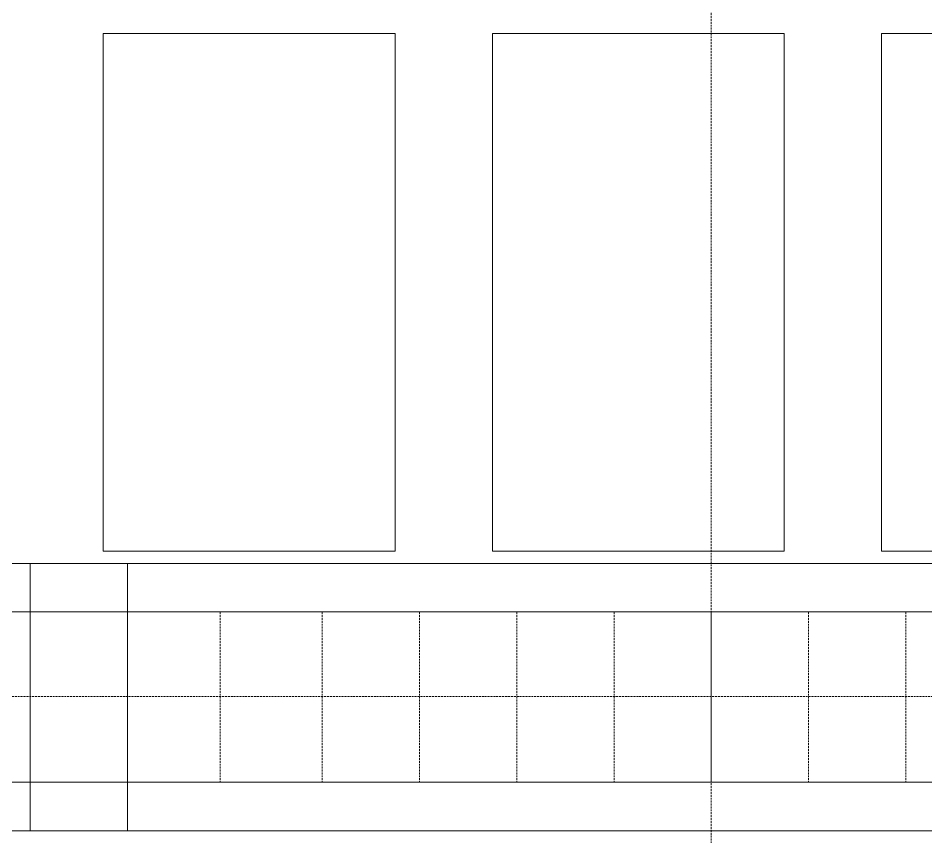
# Model space of a CAD drawing. Header units: millimetres. Extents: x -794326 to -715748, y -17796 to 22353.
# Drawn here: x -788295 to -787362, y 6968 to 7810 of the extents above; entities that cross this region are included whole.
import ezdxf

# ---------------------------------------------------------------- set-up
doc = ezdxf.new("R2010")
doc.units = ezdxf.units.MM
doc.linetypes.add('DPA_Hidden 50', pattern=[3, 2, -1])
doc.layers.add('A-DETL', color=1, linetype='Continuous', lineweight=70)
doc.layers.add('A-GLAZ-CURT', color=2, linetype='Continuous', lineweight=9)

# ---------------------------------------------------------------- blocks, each defined once
blk = doc.blocks.new('DPA_CP_Metal Ceiling Panel - Vertical Panel with Gap-10984940-4282-01 ENLARGED LOWER PLATFORM LEVEL - REFLECTED CEILING PLAN - SHEET 3')
at = {"layer": 'A-GLAZ-CURT'}
for p, q in [((-775657.37, 7794.02), (-775657.37, 7261.52)), ((-775357.37, 7794.02), (-775657.37, 7794.02)), ((-775357.37, 7794.02), (-775657.37, 7794.02)), ((-775657.37, 7794.02), (-775657.37, 7261.52)), ((-775657.37, 7261.52), (-775657.37, 7794.02)), ((-775657.37, 7794.02), (-775357.37, 7794.02)), ((-775357.37, 7794.02), (-775357.37, 7261.52)), ((-775357.37, 7261.52), (-775357.37, 7794.02)), ((-775357.37, 7794.02), (-775357.37, 7261.52)), ((-775357.37, 7261.52), (-775657.37, 7261.52)), ((-775657.37, 7261.52), (-775357.37, 7261.52)), ((-775357.37, 7261.52), (-775657.37, 7261.52))]:
    blk.add_line(p, q, dxfattribs=at)
blk = doc.blocks.new('DPA_CP_Metal Ceiling Luminaire2 - Linear Luminaire-12437131-4282-01 ENLARGED LOWER PLATFORM LEVEL - REFLECTED CEILING PLAN - SHEET 3')
at = {"layer": 'A-GLAZ-CURT'}
for p, q in [((-747507.82, 6974.02), (-747507.82, 7249.02)), ((-747507.82, 7249.02), (-746307.82, 7249.02)), ((-747507.82, 7249.02), (-747507.82, 6974.02)), ((-746307.82, 7249.02), (-747507.82, 7249.02)), ((-747507.82, 7249.02), (-746307.82, 7249.02)), ((-747507.82, 7211.52), (-747507.82, 6974.02)), ((-747507.82, 7199.02), (-746307.82, 7199.02)), ((-747507.82, 7024.02), (-746307.82, 7024.02)), ((-746307.82, 6974.02), (-747507.82, 6974.02)), ((-746307.82, 6974.02), (-747507.82, 6974.02)), ((-747507.82, 6974.02), (-746307.82, 6974.02))]:
    blk.add_line(p, q, dxfattribs=at)
at = {"layer": 'A-GLAZ-CURT', "linetype": 'DPA_Hidden 50'}
for p, q in [((-747412.82, 7199.02), (-747412.82, 7024.02)), ((-747307.82, 7199.02), (-747307.82, 7024.02)), ((-747207.82, 7199.02), (-747207.82, 7024.02)), ((-747107.82, 7199.02), (-747107.82, 7024.02)), ((-747007.82, 7199.02), (-747007.82, 7024.02)), ((-746907.82, 7199.02), (-746907.82, 7024.02)), ((-746807.82, 7199.02), (-746807.82, 7024.02)), ((-746707.82, 7199.02), (-746707.82, 7024.02))]:
    blk.add_line(p, q, dxfattribs=at)
blk = doc.blocks.new('DPA_CP_Metal Ceiling Panel1 - Horizontal with Gap-12447204-4282-01 ENLARGED LOWER PLATFORM LEVEL - REFLECTED CEILING PLAN - SHEET 3')
at = {"layer": 'A-GLAZ-CURT'}
for p, q in [((-777982.37, 4774.02), (-777982.37, 5049.02)), ((-777982.37, 4774.02), (-777982.37, 5049.02)), ((-777982.37, 5049.02), (-777882.37, 5049.02)), ((-777982.37, 5049.02), (-777882.37, 5049.02)), ((-777982.37, 4774.02), (-777982.37, 5049.02)), ((-777882.37, 4774.02), (-777882.37, 5049.02)), ((-777882.37, 5049.02), (-777882.37, 4774.02)), ((-777882.37, 5049.02), (-777882.37, 4774.02)), ((-777982.37, 4999.02), (-777882.37, 4999.02)), ((-777982.37, 4824.02), (-777882.37, 4824.02)), ((-777982.37, 4774.02), (-777882.37, 4774.02)), ((-777882.37, 4774.02), (-777982.37, 4774.02)), ((-777882.37, 4774.02), (-777982.37, 4774.02))]:
    blk.add_line(p, q, dxfattribs=at)
blk = doc.blocks.new('DPA_CP_Metal Ceiling Air Supply1 - Linear Diffuser Air Supply-12447243-4282-01 ENLARGED LOWER PLATFORM LEVEL - REFLECTED CEILING PLAN - SHEET 3')
at = {"layer": 'A-GLAZ-CURT'}
for p, q in [((-777882.37, 5049.02), (-776282.37, 5049.02)), ((-777882.37, 5049.02), (-776282.37, 5049.02)), ((-777882.37, 5049.02), (-776282.37, 5049.02)), ((-776282.37, 4774.02), (-776282.37, 5049.02)), ((-776282.37, 5049.02), (-776282.37, 4774.02)), ((-776282.37, 5049.02), (-776282.37, 4774.02)), ((-776282.37, 4999.02), (-777882.37, 4999.02)), ((-776282.37, 4824.02), (-777882.37, 4824.02)), ((-777882.37, 4774.02), (-776282.37, 4774.02)), ((-776282.37, 4774.02), (-777882.37, 4774.02)), ((-776282.37, 4774.02), (-777882.37, 4774.02))]:
    blk.add_line(p, q, dxfattribs=at)

msp = doc.modelspace()

# ---------------------------------------------------------------- linework, layer by layer
at = {"layer": 'A-DETL', "color": 55, "linetype": 'DPA_Hidden 50', "lineweight": 9}
for p, q in [((-787582.37, 4774.02), (-787582.37, 11712.15)), ((-775357.37, 7112.15), (-790483.7, 7112.15))]:
    msp.add_line(p, q, dxfattribs=at)

# ---------------------------------------------------------------- block references
at = {"layer": 'A-GLAZ-CURT'}
for name, p in [('DPA_CP_Metal Ceiling Panel - Vertical Panel with Gap-10984940-4282-01 ENLARGED LOWER PLATFORM LEVEL - REFLECTED CEILING PLAN - SHEET 3', (-12550, 0)), ('DPA_CP_Metal Ceiling Panel - Vertical Panel with Gap-10984940-4282-01 ENLARGED LOWER PLATFORM LEVEL - REFLECTED CEILING PLAN - SHEET 3', (-12150, 0)), ('DPA_CP_Metal Ceiling Panel - Vertical Panel with Gap-10984940-4282-01 ENLARGED LOWER PLATFORM LEVEL - REFLECTED CEILING PLAN - SHEET 3', (-11750, 0)), ('DPA_CP_Metal Ceiling Air Supply1 - Linear Diffuser Air Supply-12447243-4282-01 ENLARGED LOWER PLATFORM LEVEL - REFLECTED CEILING PLAN - SHEET 3', (-12000, 2200)), ('DPA_CP_Metal Ceiling Panel1 - Horizontal with Gap-12447204-4282-01 ENLARGED LOWER PLATFORM LEVEL - REFLECTED CEILING PLAN - SHEET 3', (-10300, 2200)), ('DPA_CP_Metal Ceiling Luminaire2 - Linear Luminaire-12437131-4282-01 ENLARGED LOWER PLATFORM LEVEL - REFLECTED CEILING PLAN - SHEET 3', (-40674.55, 0))]:
    msp.add_blockref(name, p, dxfattribs=at)

doc.saveas('drawing.dxf')
